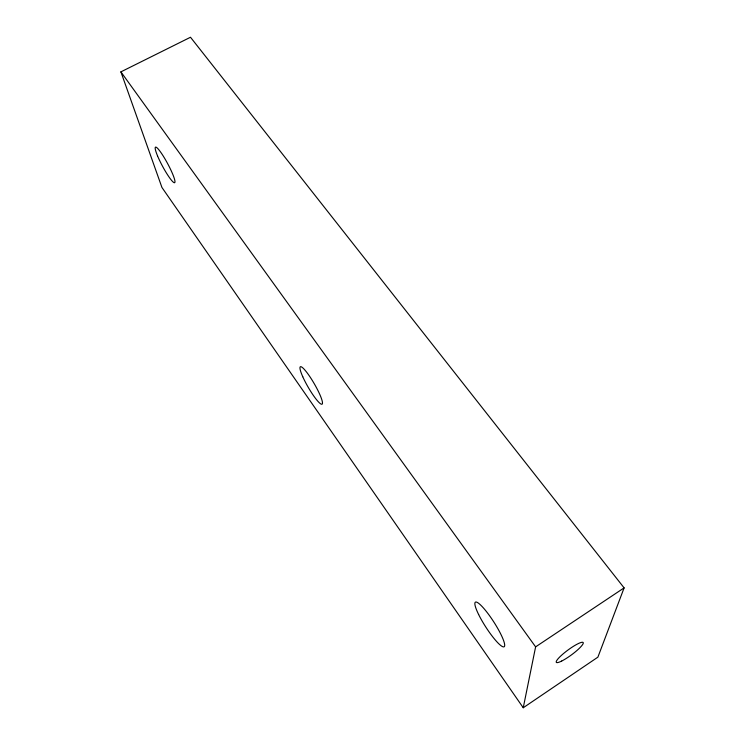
<?xml version="1.0" encoding="UTF-8"?>
<svg xmlns="http://www.w3.org/2000/svg" width="745" height="745" viewBox="0 0 745 745"><rect width="100%" height="100%" fill="white"/><g stroke="black" fill="none" stroke-linecap="round" stroke-linejoin="round"><path stroke-width="1.12" d="M523.251 707.75L535.618 646.865L624.105 587.88L190.496 37.25L120.895 71.865L161.944 187.479L523.251 707.75L597.89 657.155L624.105 587.88M120.895 71.865L535.618 646.865M561.637 661.076A16.697 2.989 -36.4 0 0 583.195 643.447A16.697 2.989 -36.4 0 0 564.31 652.881A16.697 2.989 -36.4 0 0 561.637 661.076M478.625 614.504A26.522 4.74 57.2 0 0 503.946 646.856A26.522 4.74 57.2 0 0 486.802 612.045A26.522 4.74 57.2 0 0 478.625 614.504M302.759 376.728A21.605 3.502 59.9 0 0 321.905 404.246A21.605 3.502 59.9 0 0 309.073 375.517A21.605 3.502 59.9 0 0 302.759 376.728M157.502 155.789A20.18 2.868 61.7 0 0 174.358 182.739A20.18 2.868 61.7 0 0 163.351 156.217A20.18 2.868 61.7 0 0 157.502 155.789"/></g></svg>
